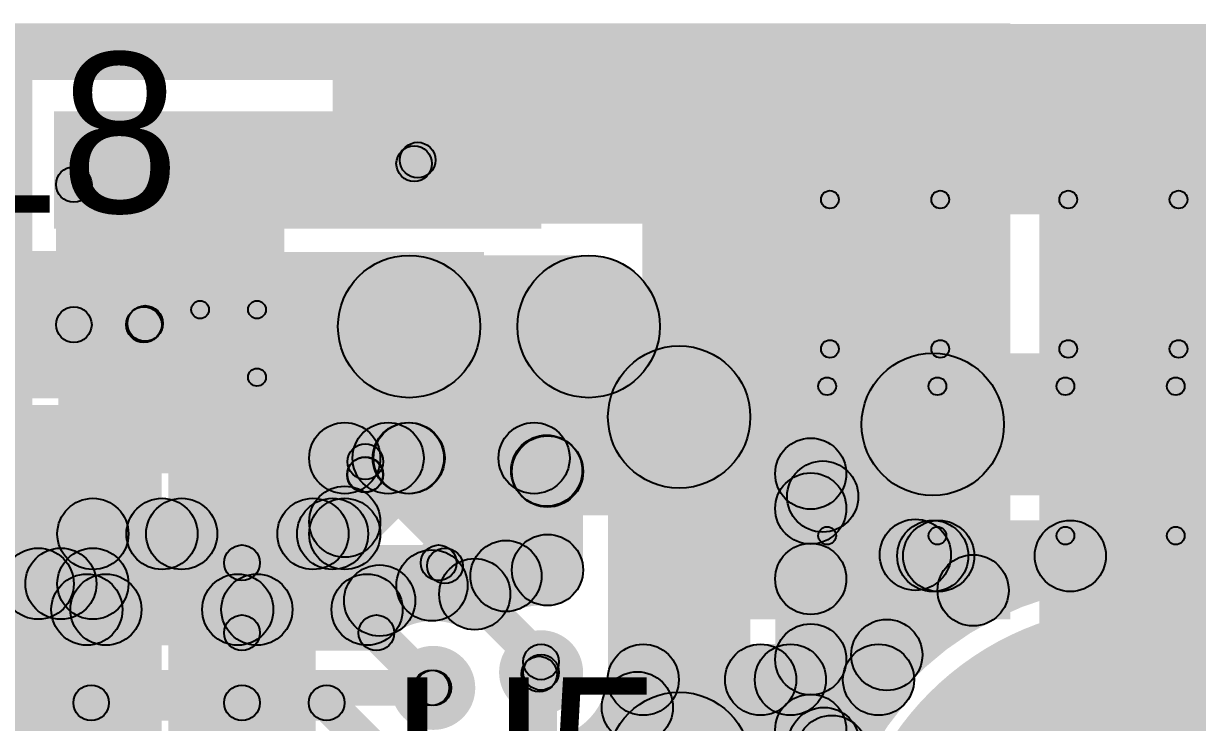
# Model space of a CAD drawing. Header units: millimetres. Extents: x 1.65 to 3.65, y 2.62 to 4.07.
# Drawn here: x 2.3554 to 2.6854, y 3.8742 to 4.0707 of the extents above; entities that cross this region are included whole.
import ezdxf

# ---------------------------------------------------------------- set-up
doc = ezdxf.new("R2010")
doc.units = ezdxf.units.MM
doc.header["$MEASUREMENT"] = 0
for name, color, linetype in [('BottomLayer', 5, 'Continuous'), ('BottomPaste', 16, 'Continuous'), ('BottomSolder', 6, 'Continuous'), ('TopLayer', 1, 'Continuous'), ('TopOverlay', 2, 'Continuous'), ('TopPaste', 8, 'Continuous'), ('TopSolder', 216, 'Continuous'), ('ViaHoleLayer', 16, 'Continuous')]:
    doc.layers.add(name, color=color, linetype=linetype)

# ---------------------------------------------------------------- blocks, each defined once
blk = doc.blocks.new('CP2102N_A02_GQFN24R_32')
at = {"layer": 'TopLayer'}
for points in [[(-0.05512, 0.06004), (-0.05512, 0.0935), (-0.04331, 0.0935), (-0.04331, 0.06004)], [(-0.03543, 0.06004), (-0.03543, 0.0935), (-0.02362, 0.0935), (-0.02362, 0.06004)], [(-0.01575, 0.06004), (-0.01575, 0.0935), (-0.00394, 0.0935), (-0.00394, 0.06004)], [(0.00394, 0.06004), (0.00394, 0.0935), (0.01575, 0.0935), (0.01575, 0.06004)], [(0.02362, 0.06004), (0.02362, 0.0935), (0.03543, 0.0935), (0.03543, 0.06004)], [(0.04331, 0.06004), (0.04331, 0.0935), (0.05512, 0.0935), (0.05512, 0.06004)], [(-0.0935, 0.05512), (-0.06004, 0.05512), (-0.06004, 0.04331), (-0.0935, 0.04331)], [(0.06004, 0.05512), (0.0935, 0.05512), (0.0935, 0.04331), (0.06004, 0.04331)], [(-0.0502, -0.0502), (-0.0502, 0.0502), (0.0502, 0.0502), (0.0502, -0.0502)], [(-0.0935, 0.03543), (-0.06004, 0.03543), (-0.06004, 0.02362), (-0.0935, 0.02362)], [(0.06004, 0.03543), (0.0935, 0.03543), (0.0935, 0.02362), (0.06004, 0.02362)], [(-0.0935, 0.01575), (-0.06004, 0.01575), (-0.06004, 0.00394), (-0.0935, 0.00394)], [(0.06004, 0.01575), (0.0935, 0.01575), (0.0935, 0.00394), (0.06004, 0.00394)], [(-0.0935, -0.00394), (-0.06004, -0.00394), (-0.06004, -0.01575), (-0.0935, -0.01575)], [(0.06004, -0.00394), (0.0935, -0.00394), (0.0935, -0.01575), (0.06004, -0.01575)], [(-0.0935, -0.02362), (-0.06004, -0.02362), (-0.06004, -0.03543), (-0.0935, -0.03543)], [(0.06004, -0.02362), (0.0935, -0.02362), (0.0935, -0.03543), (0.06004, -0.03543)], [(-0.0935, -0.04331), (-0.06004, -0.04331), (-0.06004, -0.05512), (-0.0935, -0.05512)], [(0.06004, -0.04331), (0.0935, -0.04331), (0.0935, -0.05512), (0.06004, -0.05512)], [(-0.05512, -0.0935), (-0.05512, -0.06004), (-0.04331, -0.06004), (-0.04331, -0.0935)], [(-0.03543, -0.0935), (-0.03543, -0.06004), (-0.02362, -0.06004), (-0.02362, -0.0935)], [(-0.01575, -0.0935), (-0.01575, -0.06004), (-0.00394, -0.06004), (-0.00394, -0.0935)], [(0.00394, -0.0935), (0.00394, -0.06004), (0.01575, -0.06004), (0.01575, -0.0935)], [(0.02362, -0.0935), (0.02362, -0.06004), (0.03543, -0.06004), (0.03543, -0.0935)], [(0.04331, -0.0935), (0.04331, -0.06004), (0.05512, -0.06004), (0.05512, -0.0935)]]:
    blk.add_hatch(color=1, dxfattribs=at).paths.add_polyline_path(points)
at = {"layer": 'TopOverlay'}
h = blk.add_hatch(color=2, dxfattribs=at)
edge = h.paths.add_edge_path()
edge.add_arc((-0.081, 0.081), 0.0025, 0, 360)
h = blk.add_hatch(color=2, dxfattribs=at)
edge = h.paths.add_edge_path()
edge.add_arc((-0.081, 0.081), 0.0025, 0, 360)
for points in [[(-0.065, 0.0835), (-0.065, 0.0785), (-0.081, 0.0785), (-0.081, 0.0835)], [(0.081, 0.0835), (0.081, 0.0785), (0.065, 0.0785), (0.065, 0.0835)], [(-0.0835, 0.081), (-0.0785, 0.081), (-0.0785, 0.062), (-0.0835, 0.062)], [(0.0785, 0.081), (0.0835, 0.081), (0.0835, 0.062), (0.0785, 0.062)], [(-0.0835, -0.062), (-0.0785, -0.062), (-0.0785, -0.081), (-0.0835, -0.081)], [(0.0785, -0.062), (0.0835, -0.062), (0.0835, -0.081), (0.0785, -0.081)], [(-0.065, -0.0785), (-0.065, -0.0835), (-0.081, -0.0835), (-0.081, -0.0785)], [(0.081, -0.0785), (0.081, -0.0835), (0.065, -0.0835), (0.065, -0.0785)]]:
    blk.add_hatch(color=2, dxfattribs=at).paths.add_polyline_path(points)
h = blk.add_hatch(color=2, dxfattribs=at)
edge = h.paths.add_edge_path()
edge.add_arc((-0.065, 0.081), 0.0025, 0, 360)
h = blk.add_hatch(color=2, dxfattribs=at)
edge = h.paths.add_edge_path()
edge.add_arc((0.065, 0.081), 0.0025, 0, 360)
h = blk.add_hatch(color=2, dxfattribs=at)
edge = h.paths.add_edge_path()
edge.add_arc((0.081, 0.081), 0.0025, 0, 360)
h = blk.add_hatch(color=2, dxfattribs=at)
edge = h.paths.add_edge_path()
edge.add_arc((0.081, 0.081), 0.0025, 0, 360)
h = blk.add_hatch(color=2, dxfattribs=at)
edge = h.paths.add_edge_path()
edge.add_arc((-0.081, 0.062), 0.0025, 0, 360)
h = blk.add_hatch(color=2, dxfattribs=at)
edge = h.paths.add_edge_path()
edge.add_arc((0.081, 0.062), 0.0025, 0, 360)
h = blk.add_hatch(color=2, dxfattribs=at)
edge = h.paths.add_edge_path()
edge.add_arc((-0.104, 0.048), 0.00427, 0, 360)
h = blk.add_hatch(color=2, dxfattribs=at)
edge = h.paths.add_edge_path()
edge.add_arc((-0.1, 0.048), 0.00427, 0, 360)
h = blk.add_hatch(color=2, dxfattribs=at)
edge = h.paths.add_edge_path()
edge.add_arc((-0.081, -0.062), 0.0025, 0, 360)
h = blk.add_hatch(color=2, dxfattribs=at)
edge = h.paths.add_edge_path()
edge.add_arc((0.081, -0.062), 0.0025, 0, 360)
h = blk.add_hatch(color=2, dxfattribs=at)
edge = h.paths.add_edge_path()
edge.add_arc((-0.081, -0.081), 0.0025, 0, 360)
h = blk.add_hatch(color=2, dxfattribs=at)
edge = h.paths.add_edge_path()
edge.add_arc((-0.081, -0.081), 0.0025, 0, 360)
h = blk.add_hatch(color=2, dxfattribs=at)
edge = h.paths.add_edge_path()
edge.add_arc((-0.065, -0.081), 0.0025, 0, 360)
h = blk.add_hatch(color=2, dxfattribs=at)
edge = h.paths.add_edge_path()
edge.add_arc((0.065, -0.081), 0.0025, 0, 360)
h = blk.add_hatch(color=2, dxfattribs=at)
edge = h.paths.add_edge_path()
edge.add_arc((0.081, -0.081), 0.0025, 0, 360)
h = blk.add_hatch(color=2, dxfattribs=at)
edge = h.paths.add_edge_path()
edge.add_arc((0.081, -0.081), 0.0025, 0, 360)
at = {"layer": 'TopPaste'}
for points in [[(-0.05512, 0.06004), (-0.05512, 0.0935), (-0.04331, 0.0935), (-0.04331, 0.06004)], [(-0.03543, 0.06004), (-0.03543, 0.0935), (-0.02362, 0.0935), (-0.02362, 0.06004)], [(-0.01575, 0.06004), (-0.01575, 0.0935), (-0.00394, 0.0935), (-0.00394, 0.06004)], [(0.00394, 0.06004), (0.00394, 0.0935), (0.01575, 0.0935), (0.01575, 0.06004)], [(0.02362, 0.06004), (0.02362, 0.0935), (0.03543, 0.0935), (0.03543, 0.06004)], [(0.04331, 0.06004), (0.04331, 0.0935), (0.05512, 0.0935), (0.05512, 0.06004)], [(-0.0935, 0.05512), (-0.06004, 0.05512), (-0.06004, 0.04331), (-0.0935, 0.04331)], [(0.06004, 0.05512), (0.0935, 0.05512), (0.0935, 0.04331), (0.06004, 0.04331)], [(-0.0502, -0.0502), (-0.0502, 0.0502), (0.0502, 0.0502), (0.0502, -0.0502)], [(-0.0935, 0.03543), (-0.06004, 0.03543), (-0.06004, 0.02362), (-0.0935, 0.02362)], [(0.06004, 0.03543), (0.0935, 0.03543), (0.0935, 0.02362), (0.06004, 0.02362)], [(-0.0935, 0.01575), (-0.06004, 0.01575), (-0.06004, 0.00394), (-0.0935, 0.00394)], [(0.06004, 0.01575), (0.0935, 0.01575), (0.0935, 0.00394), (0.06004, 0.00394)], [(-0.0935, -0.00394), (-0.06004, -0.00394), (-0.06004, -0.01575), (-0.0935, -0.01575)], [(0.06004, -0.00394), (0.0935, -0.00394), (0.0935, -0.01575), (0.06004, -0.01575)], [(-0.0935, -0.02362), (-0.06004, -0.02362), (-0.06004, -0.03543), (-0.0935, -0.03543)], [(0.06004, -0.02362), (0.0935, -0.02362), (0.0935, -0.03543), (0.06004, -0.03543)], [(-0.0935, -0.04331), (-0.06004, -0.04331), (-0.06004, -0.05512), (-0.0935, -0.05512)], [(0.06004, -0.04331), (0.0935, -0.04331), (0.0935, -0.05512), (0.06004, -0.05512)], [(-0.05512, -0.0935), (-0.05512, -0.06004), (-0.04331, -0.06004), (-0.04331, -0.0935)], [(-0.03543, -0.0935), (-0.03543, -0.06004), (-0.02362, -0.06004), (-0.02362, -0.0935)], [(-0.01575, -0.0935), (-0.01575, -0.06004), (-0.00394, -0.06004), (-0.00394, -0.0935)], [(0.00394, -0.0935), (0.00394, -0.06004), (0.01575, -0.06004), (0.01575, -0.0935)], [(0.02362, -0.0935), (0.02362, -0.06004), (0.03543, -0.06004), (0.03543, -0.0935)], [(0.04331, -0.0935), (0.04331, -0.06004), (0.05512, -0.06004), (0.05512, -0.0935)]]:
    blk.add_hatch(color=8, dxfattribs=at).paths.add_polyline_path(points)
at = {"layer": 'TopSolder'}
for points in [[(-0.05912, 0.05604), (-0.05912, 0.0975), (-0.03931, 0.0975), (-0.03931, 0.05604)], [(-0.03943, 0.05604), (-0.03943, 0.0975), (-0.01962, 0.0975), (-0.01962, 0.05604)], [(-0.01975, 0.05604), (-0.01975, 0.0975), (0.00006, 0.0975), (0.00006, 0.05604)], [(-0.00006, 0.05604), (-0.00006, 0.0975), (0.01975, 0.0975), (0.01975, 0.05604)], [(0.01962, 0.05604), (0.01962, 0.0975), (0.03943, 0.0975), (0.03943, 0.05604)], [(0.03931, 0.05604), (0.03931, 0.0975), (0.05912, 0.0975), (0.05912, 0.05604)], [(-0.0975, 0.05912), (-0.05604, 0.05912), (-0.05604, 0.03931), (-0.0975, 0.03931)], [(0.05604, 0.05912), (0.0975, 0.05912), (0.0975, 0.03931), (0.05604, 0.03931)], [(-0.0542, -0.0542), (-0.0542, 0.0542), (0.0542, 0.0542), (0.0542, -0.0542)], [(-0.0975, 0.03943), (-0.05604, 0.03943), (-0.05604, 0.01962), (-0.0975, 0.01962)], [(0.05604, 0.03943), (0.0975, 0.03943), (0.0975, 0.01962), (0.05604, 0.01962)], [(-0.0975, 0.01975), (-0.05604, 0.01975), (-0.05604, -0.00006), (-0.0975, -0.00006)], [(0.05604, 0.01975), (0.0975, 0.01975), (0.0975, -0.00006), (0.05604, -0.00006)], [(-0.0975, 0.00006), (-0.05604, 0.00006), (-0.05604, -0.01975), (-0.0975, -0.01975)], [(0.05604, 0.00006), (0.0975, 0.00006), (0.0975, -0.01975), (0.05604, -0.01975)], [(-0.0975, -0.01962), (-0.05604, -0.01962), (-0.05604, -0.03943), (-0.0975, -0.03943)], [(0.05604, -0.01962), (0.0975, -0.01962), (0.0975, -0.03943), (0.05604, -0.03943)], [(-0.0975, -0.03931), (-0.05604, -0.03931), (-0.05604, -0.05912), (-0.0975, -0.05912)], [(0.05604, -0.03931), (0.0975, -0.03931), (0.0975, -0.05912), (0.05604, -0.05912)], [(-0.05912, -0.0975), (-0.05912, -0.05604), (-0.03931, -0.05604), (-0.03931, -0.0975)], [(-0.03943, -0.0975), (-0.03943, -0.05604), (-0.01962, -0.05604), (-0.01962, -0.0975)], [(-0.01975, -0.0975), (-0.01975, -0.05604), (0.00006, -0.05604), (0.00006, -0.0975)], [(-0.00006, -0.0975), (-0.00006, -0.05604), (0.01975, -0.05604), (0.01975, -0.0975)], [(0.01962, -0.0975), (0.01962, -0.05604), (0.03943, -0.05604), (0.03943, -0.0975)], [(0.03931, -0.0975), (0.03931, -0.05604), (0.05912, -0.05604), (0.05912, -0.0975)]]:
    blk.add_hatch(color=216, dxfattribs=at).paths.add_polyline_path(points)
at = {"layer": 'TopOverlay', "const_width": 0.00854}
blk.add_lwpolyline([(-0.1, 0.048, 1), (-0.104, 0.048, 1)], format="xyb", close=True, dxfattribs=at)
at = {"layer": 'TopOverlay'}
for centre, radius in [((-0.081, 0.081), 0.0025), ((-0.081, 0.081), 0.0025), ((-0.065, 0.081), 0.0025), ((0.065, 0.081), 0.0025), ((0.081, 0.081), 0.0025), ((0.081, 0.081), 0.0025), ((-0.081, 0.062), 0.0025), ((0.081, 0.062), 0.0025), ((-0.104, 0.048), 0.00427), ((-0.1, 0.048), 0.00427), ((-0.081, -0.062), 0.0025), ((0.081, -0.062), 0.0025), ((-0.081, -0.081), 0.0025), ((-0.081, -0.081), 0.0025), ((-0.065, -0.081), 0.0025), ((0.065, -0.081), 0.0025), ((0.081, -0.081), 0.0025), ((0.081, -0.081), 0.0025)]:
    blk.add_circle(centre, radius, dxfattribs=at)
blk = doc.blocks.new('RES_0603_B_38')
at = {"layer": 'BottomLayer'}
for points in [[(-0.045, -0.0175), (-0.045, 0.0175), (-0.015, 0.0175), (-0.015, -0.0175)], [(0.015, -0.0175), (0.015, 0.0175), (0.045, 0.0175), (0.045, -0.0175)]]:
    blk.add_hatch(color=5, dxfattribs=at).paths.add_polyline_path(points)
at = {"layer": 'BottomPaste'}
for points in [[(-0.045, -0.0175), (-0.045, 0.0175), (-0.015, 0.0175), (-0.015, -0.0175)], [(0.015, -0.0175), (0.015, 0.0175), (0.045, 0.0175), (0.045, -0.0175)]]:
    blk.add_hatch(color=16, dxfattribs=at).paths.add_polyline_path(points)
at = {"layer": 'BottomSolder'}
for points in [[(-0.049, -0.0215), (-0.049, 0.0215), (-0.011, 0.0215), (-0.011, -0.0215)], [(0.011, -0.0215), (0.011, 0.0215), (0.049, 0.0215), (0.049, -0.0215)]]:
    blk.add_hatch(color=6, dxfattribs=at).paths.add_polyline_path(points)
blk = doc.blocks.new('RES_0603_B_39')
at = {"layer": 'BottomLayer'}
for points in [[(-0.045, -0.0175), (-0.045, 0.0175), (-0.015, 0.0175), (-0.015, -0.0175)], [(0.015, -0.0175), (0.015, 0.0175), (0.045, 0.0175), (0.045, -0.0175)]]:
    blk.add_hatch(color=5, dxfattribs=at).paths.add_polyline_path(points)
at = {"layer": 'BottomPaste'}
for points in [[(-0.045, -0.0175), (-0.045, 0.0175), (-0.015, 0.0175), (-0.015, -0.0175)], [(0.015, -0.0175), (0.015, 0.0175), (0.045, 0.0175), (0.045, -0.0175)]]:
    blk.add_hatch(color=16, dxfattribs=at).paths.add_polyline_path(points)
at = {"layer": 'BottomSolder'}
for points in [[(-0.049, -0.0215), (-0.049, 0.0215), (-0.011, 0.0215), (-0.011, -0.0215)], [(0.011, -0.0215), (0.011, 0.0215), (0.049, 0.0215), (0.049, -0.0215)]]:
    blk.add_hatch(color=6, dxfattribs=at).paths.add_polyline_path(points)
blk = doc.blocks.new('CAP_0603_B_41')
at = {"layer": 'BottomLayer'}
for points in [[(-0.045, -0.0175), (-0.045, 0.0175), (-0.015, 0.0175), (-0.015, -0.0175)], [(0.015, -0.0175), (0.015, 0.0175), (0.045, 0.0175), (0.045, -0.0175)]]:
    blk.add_hatch(color=5, dxfattribs=at).paths.add_polyline_path(points)
at = {"layer": 'BottomPaste'}
for points in [[(-0.045, -0.0175), (-0.045, 0.0175), (-0.015, 0.0175), (-0.015, -0.0175)], [(0.015, -0.0175), (0.015, 0.0175), (0.045, 0.0175), (0.045, -0.0175)]]:
    blk.add_hatch(color=16, dxfattribs=at).paths.add_polyline_path(points)
at = {"layer": 'BottomSolder'}
for points in [[(-0.04736, -0.01986), (-0.04736, 0.01986), (-0.01264, 0.01986), (-0.01264, -0.01986)], [(0.01264, -0.01986), (0.01264, 0.01986), (0.04736, 0.01986), (0.04736, -0.01986)]]:
    blk.add_hatch(color=6, dxfattribs=at).paths.add_polyline_path(points)
blk = doc.blocks.new('CAP_0603_B_42')
at = {"layer": 'BottomLayer'}
for points in [[(-0.045, -0.0175), (-0.045, 0.0175), (-0.015, 0.0175), (-0.015, -0.0175)], [(0.015, -0.0175), (0.015, 0.0175), (0.045, 0.0175), (0.045, -0.0175)]]:
    blk.add_hatch(color=5, dxfattribs=at).paths.add_polyline_path(points)
at = {"layer": 'BottomPaste'}
for points in [[(-0.045, -0.0175), (-0.045, 0.0175), (-0.015, 0.0175), (-0.015, -0.0175)], [(0.015, -0.0175), (0.015, 0.0175), (0.045, 0.0175), (0.045, -0.0175)]]:
    blk.add_hatch(color=16, dxfattribs=at).paths.add_polyline_path(points)
at = {"layer": 'BottomSolder'}
for points in [[(-0.04736, -0.01986), (-0.04736, 0.01986), (-0.01264, 0.01986), (-0.01264, -0.01986)], [(0.01264, -0.01986), (0.01264, 0.01986), (0.04736, 0.01986), (0.04736, -0.01986)]]:
    blk.add_hatch(color=6, dxfattribs=at).paths.add_polyline_path(points)
blk = doc.blocks.new('CAP_0603_43')
at = {"layer": 'TopLayer'}
for points in [[(-0.015, 0.0175), (-0.015, -0.0175), (-0.045, -0.0175), (-0.045, 0.0175)], [(0.045, 0.0175), (0.045, -0.0175), (0.015, -0.0175), (0.015, 0.0175)]]:
    blk.add_hatch(color=1, dxfattribs=at).paths.add_polyline_path(points)
at = {"layer": 'TopOverlay'}
h = blk.add_hatch(color=2, dxfattribs=at)
edge = h.paths.add_edge_path()
edge.add_arc((-0.049, 0.021), 0.0025, 0, 360)
h = blk.add_hatch(color=2, dxfattribs=at)
edge = h.paths.add_edge_path()
edge.add_arc((-0.049, 0.021), 0.0025, 0, 360)
for points in [[(-0.049, 0.0185), (-0.049, 0.0235), (-0.018, 0.0235), (-0.018, 0.0185)], [(0.018, 0.0185), (0.018, 0.0235), (0.049, 0.0235), (0.049, 0.0185)], [(-0.0465, -0.021), (-0.0515, -0.021), (-0.0515, 0.021), (-0.0465, 0.021)], [(0.0515, -0.021), (0.0465, -0.021), (0.0465, 0.021), (0.0515, 0.021)], [(-0.049, -0.0235), (-0.049, -0.0185), (-0.018, -0.0185), (-0.018, -0.0235)], [(0.018, -0.0235), (0.018, -0.0185), (0.049, -0.0185), (0.049, -0.0235)]]:
    blk.add_hatch(color=2, dxfattribs=at).paths.add_polyline_path(points)
h = blk.add_hatch(color=2, dxfattribs=at)
edge = h.paths.add_edge_path()
edge.add_arc((-0.018, 0.021), 0.0025, 0, 360)
h = blk.add_hatch(color=2, dxfattribs=at)
edge = h.paths.add_edge_path()
edge.add_arc((0.018, 0.021), 0.0025, 0, 360)
h = blk.add_hatch(color=2, dxfattribs=at)
edge = h.paths.add_edge_path()
edge.add_arc((0.049, 0.021), 0.0025, 0, 360)
h = blk.add_hatch(color=2, dxfattribs=at)
edge = h.paths.add_edge_path()
edge.add_arc((0.049, 0.021), 0.0025, 0, 360)
h = blk.add_hatch(color=2, dxfattribs=at)
edge = h.paths.add_edge_path()
edge.add_arc((-0.049, -0.021), 0.0025, 0, 360)
h = blk.add_hatch(color=2, dxfattribs=at)
edge = h.paths.add_edge_path()
edge.add_arc((-0.049, -0.021), 0.0025, 0, 360)
h = blk.add_hatch(color=2, dxfattribs=at)
edge = h.paths.add_edge_path()
edge.add_arc((-0.018, -0.021), 0.0025, 0, 360)
h = blk.add_hatch(color=2, dxfattribs=at)
edge = h.paths.add_edge_path()
edge.add_arc((0.018, -0.021), 0.0025, 0, 360)
h = blk.add_hatch(color=2, dxfattribs=at)
edge = h.paths.add_edge_path()
edge.add_arc((0.049, -0.021), 0.0025, 0, 360)
h = blk.add_hatch(color=2, dxfattribs=at)
edge = h.paths.add_edge_path()
edge.add_arc((0.049, -0.021), 0.0025, 0, 360)
at = {"layer": 'TopPaste'}
for points in [[(-0.015, 0.0175), (-0.015, -0.0175), (-0.045, -0.0175), (-0.045, 0.0175)], [(0.045, 0.0175), (0.045, -0.0175), (0.015, -0.0175), (0.015, 0.0175)]]:
    blk.add_hatch(color=8, dxfattribs=at).paths.add_polyline_path(points)
at = {"layer": 'TopSolder'}
for points in [[(-0.01264, 0.01986), (-0.01264, -0.01986), (-0.04736, -0.01986), (-0.04736, 0.01986)], [(0.04736, 0.01986), (0.04736, -0.01986), (0.01264, -0.01986), (0.01264, 0.01986)]]:
    blk.add_hatch(color=216, dxfattribs=at).paths.add_polyline_path(points)
at = {"layer": 'TopOverlay'}
for centre in [(-0.049, 0.021), (-0.049, 0.021), (-0.018, 0.021), (0.018, 0.021), (0.049, 0.021), (0.049, 0.021), (-0.049, -0.021), (-0.049, -0.021), (-0.018, -0.021), (0.018, -0.021), (0.049, -0.021), (0.049, -0.021)]:
    blk.add_circle(centre, 0.0025, dxfattribs=at)
blk = doc.blocks.new('CAP_0603_44')
at = {"layer": 'TopLayer'}
for points in [[(-0.015, 0.0175), (-0.015, -0.0175), (-0.045, -0.0175), (-0.045, 0.0175)], [(0.045, 0.0175), (0.045, -0.0175), (0.015, -0.0175), (0.015, 0.0175)]]:
    blk.add_hatch(color=1, dxfattribs=at).paths.add_polyline_path(points)
at = {"layer": 'TopOverlay'}
h = blk.add_hatch(color=2, dxfattribs=at)
edge = h.paths.add_edge_path()
edge.add_arc((-0.049, 0.021), 0.0025, 0, 360)
h = blk.add_hatch(color=2, dxfattribs=at)
edge = h.paths.add_edge_path()
edge.add_arc((-0.049, 0.021), 0.0025, 0, 360)
for points in [[(-0.049, 0.0185), (-0.049, 0.0235), (-0.018, 0.0235), (-0.018, 0.0185)], [(0.018, 0.0185), (0.018, 0.0235), (0.049, 0.0235), (0.049, 0.0185)], [(-0.0465, -0.021), (-0.0515, -0.021), (-0.0515, 0.021), (-0.0465, 0.021)], [(0.0515, -0.021), (0.0465, -0.021), (0.0465, 0.021), (0.0515, 0.021)], [(-0.049, -0.0235), (-0.049, -0.0185), (-0.018, -0.0185), (-0.018, -0.0235)], [(0.018, -0.0235), (0.018, -0.0185), (0.049, -0.0185), (0.049, -0.0235)]]:
    blk.add_hatch(color=2, dxfattribs=at).paths.add_polyline_path(points)
h = blk.add_hatch(color=2, dxfattribs=at)
edge = h.paths.add_edge_path()
edge.add_arc((-0.018, 0.021), 0.0025, 0, 360)
h = blk.add_hatch(color=2, dxfattribs=at)
edge = h.paths.add_edge_path()
edge.add_arc((0.018, 0.021), 0.0025, 0, 360)
h = blk.add_hatch(color=2, dxfattribs=at)
edge = h.paths.add_edge_path()
edge.add_arc((0.049, 0.021), 0.0025, 0, 360)
h = blk.add_hatch(color=2, dxfattribs=at)
edge = h.paths.add_edge_path()
edge.add_arc((0.049, 0.021), 0.0025, 0, 360)
h = blk.add_hatch(color=2, dxfattribs=at)
edge = h.paths.add_edge_path()
edge.add_arc((-0.049, -0.021), 0.0025, 0, 360)
h = blk.add_hatch(color=2, dxfattribs=at)
edge = h.paths.add_edge_path()
edge.add_arc((-0.049, -0.021), 0.0025, 0, 360)
h = blk.add_hatch(color=2, dxfattribs=at)
edge = h.paths.add_edge_path()
edge.add_arc((-0.018, -0.021), 0.0025, 0, 360)
h = blk.add_hatch(color=2, dxfattribs=at)
edge = h.paths.add_edge_path()
edge.add_arc((0.018, -0.021), 0.0025, 0, 360)
h = blk.add_hatch(color=2, dxfattribs=at)
edge = h.paths.add_edge_path()
edge.add_arc((0.049, -0.021), 0.0025, 0, 360)
h = blk.add_hatch(color=2, dxfattribs=at)
edge = h.paths.add_edge_path()
edge.add_arc((0.049, -0.021), 0.0025, 0, 360)
at = {"layer": 'TopPaste'}
for points in [[(-0.015, 0.0175), (-0.015, -0.0175), (-0.045, -0.0175), (-0.045, 0.0175)], [(0.045, 0.0175), (0.045, -0.0175), (0.015, -0.0175), (0.015, 0.0175)]]:
    blk.add_hatch(color=8, dxfattribs=at).paths.add_polyline_path(points)
at = {"layer": 'TopSolder'}
for points in [[(-0.01264, 0.01986), (-0.01264, -0.01986), (-0.04736, -0.01986), (-0.04736, 0.01986)], [(0.04736, 0.01986), (0.04736, -0.01986), (0.01264, -0.01986), (0.01264, 0.01986)]]:
    blk.add_hatch(color=216, dxfattribs=at).paths.add_polyline_path(points)
at = {"layer": 'TopOverlay'}
for centre in [(-0.049, 0.021), (-0.049, 0.021), (-0.018, 0.021), (0.018, 0.021), (0.049, 0.021), (0.049, 0.021), (-0.049, -0.021), (-0.049, -0.021), (-0.018, -0.021), (0.018, -0.021), (0.049, -0.021), (0.049, -0.021)]:
    blk.add_circle(centre, 0.0025, dxfattribs=at)

msp = doc.modelspace()

# ---------------------------------------------------------------- hatches: boundary and pattern name
at = {"layer": 'BottomLayer'}
for points in [[(2.4423, 4.0433), (2.5394, 4.0433), (2.5394, 4.0706), (2.4423, 4.0706)], [(2.563, 4.017), (3.6424, 4.017), (3.6424, 4.0706), (2.563, 4.0706)], [(2.128, 3.993), (2.3579, 3.993), (2.3579, 4.0658), (2.128, 4.0658)], [(2.4423, 4.0144), (2.5394, 4.0144), (2.5394, 4.0502), (2.4423, 4.0502)], [(2.3652, 3.9442), (2.4287, 3.9442), (2.4287, 4.0337), (2.3652, 4.0337)], [(2.288, 3.9302), (2.3579, 3.9302), (2.3579, 4.0322), (2.288, 4.0322)], [(2.3858, 3.9655), (2.4848, 3.9655), (2.4848, 4.0065), (2.3858, 4.0065)], [(2.4638, 3.9655), (2.4638, 4.0055), (2.51427, 4.0055), (2.51427, 3.9655)], [(2.50013, 3.97136), (2.52841, 3.99964), (2.55384, 3.97421), (2.52556, 3.94593)], [(2.611, 3.938), (2.611, 3.978), (2.709, 3.978), (2.709, 3.938)], [(2.4457, 3.9385), (2.4457, 3.9585), (2.4638, 3.9585), (2.4638, 3.9385)], [(2.4638, 3.9385), (2.4638, 3.9585), (2.49894, 3.9585), (2.49894, 3.9385)], [(2.4638, 3.9385), (2.4638, 3.9585), (2.49894, 3.9585), (2.49894, 3.9385)], [(2.5597, 3.8627), (2.5197, 3.8627), (2.5197, 3.96007), (2.5597, 3.96007)], [(2.45277, 3.92355), (2.43863, 3.9377), (2.4565, 3.95557), (2.47065, 3.94143)], [(2.45082, 3.94143), (2.46496, 3.95557), (2.49809, 3.92244), (2.48395, 3.9083)], [(2.49187, 3.94143), (2.50601, 3.95557), (2.50977, 3.95181), (2.49563, 3.93767)], [(2.47729, 3.90565), (2.46315, 3.91979), (2.4954, 3.95204), (2.50954, 3.9379)], [(2.4557, 3.9272), (2.4357, 3.9272), (2.4357, 3.9485), (2.4557, 3.9485)], [(2.5127, 3.91705), (2.4927, 3.91705), (2.4927, 3.94474), (2.5127, 3.94474)], [(2.5867, 3.8627), (2.5667, 3.8627), (2.5667, 3.94413), (2.5867, 3.94413)], [(2.58377, 3.92727), (2.56963, 3.94142), (2.57299, 3.94478), (2.58713, 3.93064)], [(2.44935, 3.92013), (2.4352, 3.93427), (2.43863, 3.9377), (2.45277, 3.92355)], [(2.38563, 3.89884), (2.37149, 3.91298), (2.39278, 3.93427), (2.40692, 3.92013)], [(2.3749, 3.9172), (2.3749, 3.9372), (2.4457, 3.9372), (2.4457, 3.9172)], [(2.38726, 3.92013), (2.40141, 3.93427), (2.42269, 3.91298), (2.40855, 3.89884)], [(2.42806, 3.89884), (2.41392, 3.91298), (2.4352, 3.93427), (2.44935, 3.92013)], [(2.42969, 3.92013), (2.44383, 3.93427), (2.46257, 3.91553), (2.44843, 3.90139)], [(2.611, 3.911), (2.611, 3.931), (2.64968, 3.931), (2.64968, 3.911)], [(2.58377, 3.88485), (2.56963, 3.89899), (2.59904, 3.9284), (2.61318, 3.91425)], [(2.6056, 3.91393), (2.61974, 3.92807), (2.62942, 3.91839), (2.61528, 3.90425)], [(2.3849, 3.9132), (2.3649, 3.9132), (2.3649, 3.9272), (2.3849, 3.9272)], [(2.35952, 3.9032), (2.35952, 3.9232), (2.3749, 3.9232), (2.3749, 3.9032)], [(2.56963, 3.90747), (2.58377, 3.92161), (2.60514, 3.90024), (2.591, 3.8861)], [(2.35884, 3.90613), (2.37298, 3.92027), (2.38027, 3.91298), (2.36613, 3.89884)], [(2.35884, 3.90613), (2.37298, 3.92027), (2.38027, 3.91298), (2.36613, 3.89884)], [(2.2924, 3.89591), (2.2924, 3.91591), (2.45198, 3.91591), (2.45198, 3.89591)], [(2.50391, 3.88425), (2.49684, 3.89132), (2.49735, 3.89184), (2.50442, 3.88476)], [(2.28329, 3.87891), (2.28329, 3.88891), (2.47058, 3.88891), (2.47058, 3.87891)], [(2.50537, 3.86863), (2.49537, 3.86863), (2.49537, 3.88778), (2.50537, 3.88778)], [(2.56963, 3.86504), (2.58377, 3.87918), (2.58746, 3.87549), (2.57332, 3.86135)], [(2.51456, 3.80927), (2.48627, 3.83756), (2.52556, 3.87684), (2.55384, 3.84856)]]:
    msp.add_hatch(color=5, dxfattribs=at).paths.add_polyline_path(points)
h = msp.add_hatch(color=5, dxfattribs=at)
edge = h.paths.add_edge_path()
edge.add_arc((2.4662, 4.0323), 0.01181, 0, 360)
h = msp.add_hatch(color=5, dxfattribs=at)
edge = h.paths.add_edge_path()
edge.add_arc((2.4638, 3.9855), 0.02, 0, 360)
h = msp.add_hatch(color=5, dxfattribs=at)
edge = h.paths.add_edge_path()
edge.add_arc((2.51427, 3.9855), 0.02, 0, 360)
h = msp.add_hatch(color=5, dxfattribs=at)
edge = h.paths.add_edge_path()
edge.add_arc((2.51427, 3.9855), 0.02, 0, 360)
h = msp.add_hatch(color=5, dxfattribs=at)
edge = h.paths.add_edge_path()
edge.add_arc((2.4252, 3.9896), 0.01181, 0, 360)
h = msp.add_hatch(color=5, dxfattribs=at)
edge = h.paths.add_edge_path()
edge.add_arc((2.5397, 3.96007), 0.02, 0, 360)
h = msp.add_hatch(color=5, dxfattribs=at)
edge = h.paths.add_edge_path()
edge.add_arc((2.5397, 3.96007), 0.02, 0, 360)
h = msp.add_hatch(color=5, dxfattribs=at)
edge = h.paths.add_edge_path()
edge.add_arc((2.611, 3.958), 0.02, 0, 360)
h = msp.add_hatch(color=5, dxfattribs=at)
edge = h.paths.add_edge_path()
edge.add_arc((2.611, 3.958), 0.01181, 0, 360)
h = msp.add_hatch(color=5, dxfattribs=at)
edge = h.paths.add_edge_path()
edge.add_arc((2.4457, 3.9485), 0.01, 0, 360)
h = msp.add_hatch(color=5, dxfattribs=at)
edge = h.paths.add_edge_path()
edge.add_arc((2.4457, 3.9485), 0.01, 0, 360)
h = msp.add_hatch(color=5, dxfattribs=at)
edge = h.paths.add_edge_path()
edge.add_arc((2.45789, 3.9485), 0.01, 0, 360)
h = msp.add_hatch(color=5, dxfattribs=at)
edge = h.paths.add_edge_path()
edge.add_arc((2.46358, 3.9485), 0.01, 0, 360)
h = msp.add_hatch(color=5, dxfattribs=at)
edge = h.paths.add_edge_path()
edge.add_arc((2.4638, 3.9485), 0.01, 0, 360)
h = msp.add_hatch(color=5, dxfattribs=at)
edge = h.paths.add_edge_path()
edge.add_arc((2.4638, 3.9485), 0.01, 0, 360)
h = msp.add_hatch(color=5, dxfattribs=at)
edge = h.paths.add_edge_path()
edge.add_arc((2.4638, 3.9485), 0.01, 0, 360)
h = msp.add_hatch(color=5, dxfattribs=at)
edge = h.paths.add_edge_path()
edge.add_arc((2.49894, 3.9485), 0.01, 0, 360)
h = msp.add_hatch(color=5, dxfattribs=at)
edge = h.paths.add_edge_path()
edge.add_arc((2.49894, 3.9485), 0.01, 0, 360)
h = msp.add_hatch(color=5, dxfattribs=at)
edge = h.paths.add_edge_path()
edge.add_arc((2.49894, 3.9485), 0.01, 0, 360)
h = msp.add_hatch(color=5, dxfattribs=at)
edge = h.paths.add_edge_path()
edge.add_arc((2.50247, 3.94497), 0.01, 0, 360)
h = msp.add_hatch(color=5, dxfattribs=at)
edge = h.paths.add_edge_path()
edge.add_arc((2.5027, 3.94474), 0.01, 0, 360)
h = msp.add_hatch(color=5, dxfattribs=at)
edge = h.paths.add_edge_path()
edge.add_arc((2.5027, 3.94474), 0.01, 0, 360)
h = msp.add_hatch(color=5, dxfattribs=at)
edge = h.paths.add_edge_path()
edge.add_arc((2.5767, 3.94413), 0.01, 0, 360)
h = msp.add_hatch(color=5, dxfattribs=at)
edge = h.paths.add_edge_path()
edge.add_arc((2.5767, 3.94413), 0.01, 0, 360)
h = msp.add_hatch(color=5, dxfattribs=at)
edge = h.paths.add_edge_path()
edge.add_arc((2.3458, 3.9419), 0.01181, 0, 360)
h = msp.add_hatch(color=5, dxfattribs=at)
edge = h.paths.add_edge_path()
edge.add_arc((2.58006, 3.93771), 0.01, 0, 360)
h = msp.add_hatch(color=5, dxfattribs=at)
edge = h.paths.add_edge_path()
edge.add_arc((2.5767, 3.93434), 0.01, 0, 360)
h = msp.add_hatch(color=5, dxfattribs=at)
edge = h.paths.add_edge_path()
edge.add_arc((2.4457, 3.93062), 0.01, 0, 360)
h = msp.add_hatch(color=5, dxfattribs=at)
edge = h.paths.add_edge_path()
edge.add_arc((2.4457, 3.93062), 0.01, 0, 360)
h = msp.add_hatch(color=5, dxfattribs=at)
edge = h.paths.add_edge_path()
edge.add_arc((2.3749, 3.9272), 0.01, 0, 360)
h = msp.add_hatch(color=5, dxfattribs=at)
edge = h.paths.add_edge_path()
edge.add_arc((2.3749, 3.9272), 0.01, 0, 360)
h = msp.add_hatch(color=5, dxfattribs=at)
edge = h.paths.add_edge_path()
edge.add_arc((2.39433, 3.9272), 0.01, 0, 360)
h = msp.add_hatch(color=5, dxfattribs=at)
edge = h.paths.add_edge_path()
edge.add_arc((2.39985, 3.9272), 0.01, 0, 360)
h = msp.add_hatch(color=5, dxfattribs=at)
edge = h.paths.add_edge_path()
edge.add_arc((2.43676, 3.9272), 0.01, 0, 360)
h = msp.add_hatch(color=5, dxfattribs=at)
edge = h.paths.add_edge_path()
edge.add_arc((2.44228, 3.9272), 0.01, 0, 360)
h = msp.add_hatch(color=5, dxfattribs=at)
edge = h.paths.add_edge_path()
edge.add_arc((2.44228, 3.9272), 0.01, 0, 360)
h = msp.add_hatch(color=5, dxfattribs=at)
edge = h.paths.add_edge_path()
edge.add_arc((2.4457, 3.9272), 0.01, 0, 360)
h = msp.add_hatch(color=5, dxfattribs=at)
edge = h.paths.add_edge_path()
edge.add_arc((2.4457, 3.9272), 0.01, 0, 360)
h = msp.add_hatch(color=5, dxfattribs=at)
edge = h.paths.add_edge_path()
edge.add_arc((2.60611, 3.92132), 0.01, 0, 360)
h = msp.add_hatch(color=5, dxfattribs=at)
edge = h.paths.add_edge_path()
edge.add_arc((2.611, 3.921), 0.01, 0, 360)
h = msp.add_hatch(color=5, dxfattribs=at)
edge = h.paths.add_edge_path()
edge.add_arc((2.611, 3.921), 0.01, 0, 360)
h = msp.add_hatch(color=5, dxfattribs=at)
edge = h.paths.add_edge_path()
edge.add_arc((2.61267, 3.921), 0.01, 0, 360)
h = msp.add_hatch(color=5, dxfattribs=at)
edge = h.paths.add_edge_path()
edge.add_arc((2.64968, 3.921), 0.01, 0, 360)
h = msp.add_hatch(color=5, dxfattribs=at)
edge = h.paths.add_edge_path()
edge.add_arc((2.64968, 3.921), 0.01, 0, 360)
h = msp.add_hatch(color=5, dxfattribs=at)
edge = h.paths.add_edge_path()
edge.add_arc((2.49102, 3.91537), 0.01, 0, 360)
h = msp.add_hatch(color=5, dxfattribs=at)
edge = h.paths.add_edge_path()
edge.add_arc((2.5027, 3.91705), 0.01, 0, 360)
h = msp.add_hatch(color=5, dxfattribs=at)
edge = h.paths.add_edge_path()
edge.add_arc((2.5027, 3.91705), 0.01, 0, 360)
h = msp.add_hatch(color=5, dxfattribs=at)
edge = h.paths.add_edge_path()
edge.add_arc((2.5767, 3.91454), 0.01, 0, 360)
h = msp.add_hatch(color=5, dxfattribs=at)
edge = h.paths.add_edge_path()
edge.add_arc((2.35952, 3.9132), 0.01, 0, 360)
h = msp.add_hatch(color=5, dxfattribs=at)
edge = h.paths.add_edge_path()
edge.add_arc((2.35952, 3.9132), 0.01, 0, 360)
h = msp.add_hatch(color=5, dxfattribs=at)
edge = h.paths.add_edge_path()
edge.add_arc((2.36591, 3.9132), 0.01, 0, 360)
h = msp.add_hatch(color=5, dxfattribs=at)
edge = h.paths.add_edge_path()
edge.add_arc((2.36591, 3.9132), 0.01, 0, 360)
h = msp.add_hatch(color=5, dxfattribs=at)
edge = h.paths.add_edge_path()
edge.add_arc((2.3749, 3.9132), 0.01, 0, 360)
h = msp.add_hatch(color=5, dxfattribs=at)
edge = h.paths.add_edge_path()
edge.add_arc((2.3749, 3.9132), 0.01, 0, 360)
h = msp.add_hatch(color=5, dxfattribs=at)
edge = h.paths.add_edge_path()
edge.add_arc((2.47022, 3.91272), 0.01, 0, 360)
h = msp.add_hatch(color=5, dxfattribs=at)
edge = h.paths.add_edge_path()
edge.add_arc((2.62235, 3.91132), 0.01, 0, 360)
h = msp.add_hatch(color=5, dxfattribs=at)
edge = h.paths.add_edge_path()
edge.add_arc((2.4555, 3.90846), 0.01, 0, 360)
h = msp.add_hatch(color=5, dxfattribs=at)
edge = h.paths.add_edge_path()
edge.add_arc((2.48224, 3.91026), 0.01, 0, 360)
h = msp.add_hatch(color=5, dxfattribs=at)
edge = h.paths.add_edge_path()
edge.add_arc((2.48224, 3.91026), 0.01, 0, 360)
h = msp.add_hatch(color=5, dxfattribs=at)
edge = h.paths.add_edge_path()
edge.add_arc((2.3732, 3.90591), 0.01, 0, 360)
h = msp.add_hatch(color=5, dxfattribs=at)
edge = h.paths.add_edge_path()
edge.add_arc((2.3732, 3.90591), 0.01, 0, 360)
h = msp.add_hatch(color=5, dxfattribs=at)
edge = h.paths.add_edge_path()
edge.add_arc((2.37856, 3.90591), 0.01, 0, 360)
h = msp.add_hatch(color=5, dxfattribs=at)
edge = h.paths.add_edge_path()
edge.add_arc((2.41562, 3.90591), 0.01, 0, 360)
h = msp.add_hatch(color=5, dxfattribs=at)
edge = h.paths.add_edge_path()
edge.add_arc((2.42099, 3.90591), 0.01, 0, 360)
h = msp.add_hatch(color=5, dxfattribs=at)
edge = h.paths.add_edge_path()
edge.add_arc((2.45198, 3.90591), 0.01, 0, 360)
h = msp.add_hatch(color=5, dxfattribs=at)
edge = h.paths.add_edge_path()
edge.add_arc((2.45198, 3.90591), 0.01, 0, 360)
h = msp.add_hatch(color=5, dxfattribs=at)
edge = h.paths.add_edge_path()
edge.add_arc((2.5767, 3.89192), 0.01, 0, 360)
h = msp.add_hatch(color=5, dxfattribs=at)
edge = h.paths.add_edge_path()
edge.add_arc((2.59807, 3.89317), 0.01, 0, 360)
h = msp.add_hatch(color=5, dxfattribs=at)
edge = h.paths.add_edge_path()
edge.add_arc((2.66862, 3.82409), 0.07874, 0, 360)
h = msp.add_hatch(color=5, dxfattribs=at)
edge = h.paths.add_edge_path()
edge.add_arc((2.50089, 3.8883), 0.01181, 0, 360)
h = msp.add_hatch(color=5, dxfattribs=at)
edge = h.paths.add_edge_path()
edge.add_arc((2.47058, 3.88391), 0.01181, 0, 360)
h = msp.add_hatch(color=5, dxfattribs=at)
edge = h.paths.add_edge_path()
edge.add_arc((2.50037, 3.88778), 0.005, 0, 360)
h = msp.add_hatch(color=5, dxfattribs=at)
edge = h.paths.add_edge_path()
edge.add_arc((2.50037, 3.88778), 0.005, 0, 360)
h = msp.add_hatch(color=5, dxfattribs=at)
edge = h.paths.add_edge_path()
edge.add_arc((2.50089, 3.8883), 0.005, 0, 360)
h = msp.add_hatch(color=5, dxfattribs=at)
edge = h.paths.add_edge_path()
edge.add_arc((2.47058, 3.88391), 0.005, 0, 360)
h = msp.add_hatch(color=5, dxfattribs=at)
edge = h.paths.add_edge_path()
edge.add_arc((2.5397, 3.8627), 0.02, 0, 360)
h = msp.add_hatch(color=5, dxfattribs=at)
edge = h.paths.add_edge_path()
edge.add_arc((2.5397, 3.8627), 0.02, 0, 360)
h = msp.add_hatch(color=5, dxfattribs=at)
edge = h.paths.add_edge_path()
edge.add_arc((2.5767, 3.87211), 0.01, 0, 360)
h = msp.add_hatch(color=5, dxfattribs=at)
edge = h.paths.add_edge_path()
edge.add_arc((2.58039, 3.86842), 0.01, 0, 360)
at = {"layer": 'BottomSolder'}
h = msp.add_hatch(color=6, dxfattribs=at)
edge = h.paths.add_edge_path()
edge.add_arc((2.66862, 3.82409), 0.08274, 0, 360)
at = {"layer": 'TopLayer'}
for points in [[(2.2071, 4.0548), (2.549, 4.0548), (2.549, 4.0707), (2.2071, 4.0707)], [(2.5294, 3.9032), (2.6328, 3.9032), (2.6328, 4.0707), (2.5294, 4.0707)], [(2.641, 3.797), (2.982, 3.797), (2.982, 4.07), (2.641, 4.07)], [(2.364, 4.013), (2.501, 4.013), (2.501, 4.046), (2.364, 4.046)], [(2.46874, 4.02776), (2.46166, 4.03484), (2.46266, 4.03584), (2.46974, 4.02876)], [(2.37456, 3.98601), (2.36456, 3.98601), (2.36456, 4.02544), (2.37456, 4.02544)], [(2.3832, 3.9777), (2.4485, 3.9777), (2.4485, 4.0031), (2.3832, 4.0031)], [(2.39278, 3.98248), (2.38571, 3.98955), (2.38606, 3.98991), (2.39314, 3.98284)], [(2.4023, 3.9324), (2.56, 3.9324), (2.56, 3.9707), (2.4023, 3.9707)], [(2.4565, 3.9439), (2.4465, 3.9439), (2.4465, 3.9475), (2.4565, 3.9475)], [(2.45494, 3.94026), (2.44786, 3.94734), (2.44796, 3.94744), (2.45504, 3.94036)], [(2.4168, 3.91409), (2.4168, 3.92408), (2.47209, 3.92408), (2.47209, 3.91409)], [(2.47033, 3.9147), (2.4774, 3.92177), (2.50442, 3.89475), (2.49735, 3.88768)], [(2.4168, 3.8944), (2.4168, 3.9044), (2.4546, 3.9044), (2.4546, 3.8944)], [(2.45106, 3.89586), (2.45814, 3.90294), (2.47362, 3.88745), (2.46655, 3.88038)], [(2.52962, 3.8762), (2.52962, 3.8962), (2.59576, 3.8962), (2.59576, 3.8762)], [(2.53725, 3.83833), (2.52311, 3.85247), (2.56391, 3.89327), (2.57805, 3.87913)], [(2.55554, 3.87913), (2.56968, 3.89327), (2.5897, 3.87326), (2.57556, 3.85911)], [(2.47009, 3.87891), (2.47009, 3.88891), (2.47058, 3.88891), (2.47058, 3.87891)], [(2.50589, 3.8883), (2.49589, 3.8883), (2.49589, 3.89121), (2.50589, 3.89121)], [(2.3744, 3.87471), (2.3744, 3.88471), (2.4168, 3.88471), (2.4168, 3.87471)], [(2.4168, 3.87471), (2.4168, 3.88471), (2.44061, 3.88471), (2.44061, 3.87471)], [(2.52089, 3.87136), (2.53503, 3.8855), (2.56806, 3.85247), (2.55392, 3.83833)], [(2.43708, 3.87618), (2.44415, 3.88325), (2.50046, 3.82693), (2.49339, 3.81986)]]:
    msp.add_hatch(color=1, dxfattribs=at).paths.add_polyline_path(points)
h = msp.add_hatch(color=1, dxfattribs=at)
edge = h.paths.add_edge_path()
edge.add_arc((2.4662, 4.0323), 0.01181, 0, 360)
h = msp.add_hatch(color=1, dxfattribs=at)
edge = h.paths.add_edge_path()
edge.add_arc((2.4662, 4.0323), 0.005, 0, 360)
h = msp.add_hatch(color=1, dxfattribs=at)
edge = h.paths.add_edge_path()
edge.add_arc((2.4652, 4.0313), 0.005, 0, 360)
h = msp.add_hatch(color=1, dxfattribs=at)
edge = h.paths.add_edge_path()
edge.add_arc((2.36956, 4.02544), 0.005, 0, 360)
h = msp.add_hatch(color=1, dxfattribs=at)
edge = h.paths.add_edge_path()
edge.add_arc((2.4252, 3.9896), 0.01181, 0, 360)
h = msp.add_hatch(color=1, dxfattribs=at)
edge = h.paths.add_edge_path()
edge.add_arc((2.36956, 3.98601), 0.005, 0, 360)
h = msp.add_hatch(color=1, dxfattribs=at)
edge = h.paths.add_edge_path()
edge.add_arc((2.38924, 3.98601), 0.005, 0, 360)
h = msp.add_hatch(color=1, dxfattribs=at)
edge = h.paths.add_edge_path()
edge.add_arc((2.3896, 3.98637), 0.005, 0, 360)
h = msp.add_hatch(color=1, dxfattribs=at)
edge = h.paths.add_edge_path()
edge.add_arc((2.611, 3.958), 0.01181, 0, 360)
h = msp.add_hatch(color=1, dxfattribs=at)
edge = h.paths.add_edge_path()
edge.add_arc((2.3458, 3.9419), 0.01181, 0, 360)
h = msp.add_hatch(color=1, dxfattribs=at)
edge = h.paths.add_edge_path()
edge.add_arc((2.4515, 3.9475), 0.005, 0, 360)
h = msp.add_hatch(color=1, dxfattribs=at)
edge = h.paths.add_edge_path()
edge.add_arc((2.4514, 3.9438), 0.005, 0, 360)
h = msp.add_hatch(color=1, dxfattribs=at)
edge = h.paths.add_edge_path()
edge.add_arc((2.4515, 3.9439), 0.005, 0, 360)
h = msp.add_hatch(color=1, dxfattribs=at)
edge = h.paths.add_edge_path()
edge.add_arc((2.4515, 3.9439), 0.005, 0, 360)
h = msp.add_hatch(color=1, dxfattribs=at)
edge = h.paths.add_edge_path()
edge.add_arc((2.4168, 3.91908), 0.005, 0, 360)
h = msp.add_hatch(color=1, dxfattribs=at)
edge = h.paths.add_edge_path()
edge.add_arc((2.47209, 3.91908), 0.005, 0, 360)
h = msp.add_hatch(color=1, dxfattribs=at)
edge = h.paths.add_edge_path()
edge.add_arc((2.47387, 3.91823), 0.005, 0, 360)
h = msp.add_hatch(color=1, dxfattribs=at)
edge = h.paths.add_edge_path()
edge.add_arc((2.4168, 3.8994), 0.005, 0, 360)
h = msp.add_hatch(color=1, dxfattribs=at)
edge = h.paths.add_edge_path()
edge.add_arc((2.4546, 3.8994), 0.005, 0, 360)
h = msp.add_hatch(color=1, dxfattribs=at)
edge = h.paths.add_edge_path()
edge.add_arc((2.4546, 3.8994), 0.005, 0, 360)
h = msp.add_hatch(color=1, dxfattribs=at)
edge = h.paths.add_edge_path()
edge.add_arc((2.66862, 3.82409), 0.07874, 0, 360)
h = msp.add_hatch(color=1, dxfattribs=at)
edge = h.paths.add_edge_path()
edge.add_arc((2.50089, 3.8883), 0.01181, 0, 360)
h = msp.add_hatch(color=1, dxfattribs=at)
edge = h.paths.add_edge_path()
edge.add_arc((2.47058, 3.88391), 0.01181, 0, 360)
h = msp.add_hatch(color=1, dxfattribs=at)
edge = h.paths.add_edge_path()
edge.add_arc((2.50089, 3.89121), 0.005, 0, 360)
h = msp.add_hatch(color=1, dxfattribs=at)
edge = h.paths.add_edge_path()
edge.add_arc((2.50089, 3.89121), 0.005, 0, 360)
h = msp.add_hatch(color=1, dxfattribs=at)
edge = h.paths.add_edge_path()
edge.add_arc((2.52962, 3.8862), 0.01, 0, 360)
h = msp.add_hatch(color=1, dxfattribs=at)
edge = h.paths.add_edge_path()
edge.add_arc((2.52962, 3.8862), 0.01, 0, 360)
h = msp.add_hatch(color=1, dxfattribs=at)
edge = h.paths.add_edge_path()
edge.add_arc((2.56261, 3.8862), 0.01, 0, 360)
h = msp.add_hatch(color=1, dxfattribs=at)
edge = h.paths.add_edge_path()
edge.add_arc((2.57098, 3.8862), 0.01, 0, 360)
h = msp.add_hatch(color=1, dxfattribs=at)
edge = h.paths.add_edge_path()
edge.add_arc((2.59576, 3.8862), 0.01, 0, 360)
h = msp.add_hatch(color=1, dxfattribs=at)
edge = h.paths.add_edge_path()
edge.add_arc((2.59576, 3.8862), 0.01, 0, 360)
h = msp.add_hatch(color=1, dxfattribs=at)
edge = h.paths.add_edge_path()
edge.add_arc((2.50089, 3.8883), 0.005, 0, 360)
h = msp.add_hatch(color=1, dxfattribs=at)
edge = h.paths.add_edge_path()
edge.add_arc((2.47009, 3.88391), 0.005, 0, 360)
h = msp.add_hatch(color=1, dxfattribs=at)
edge = h.paths.add_edge_path()
edge.add_arc((2.47009, 3.88391), 0.005, 0, 360)
h = msp.add_hatch(color=1, dxfattribs=at)
edge = h.paths.add_edge_path()
edge.add_arc((2.47058, 3.88391), 0.005, 0, 360)
h = msp.add_hatch(color=1, dxfattribs=at)
edge = h.paths.add_edge_path()
edge.add_arc((2.52796, 3.87843), 0.01, 0, 360)
h = msp.add_hatch(color=1, dxfattribs=at)
edge = h.paths.add_edge_path()
edge.add_arc((2.3744, 3.87971), 0.005, 0, 360)
h = msp.add_hatch(color=1, dxfattribs=at)
edge = h.paths.add_edge_path()
edge.add_arc((2.4168, 3.87971), 0.005, 0, 360)
h = msp.add_hatch(color=1, dxfattribs=at)
edge = h.paths.add_edge_path()
edge.add_arc((2.4168, 3.87971), 0.005, 0, 360)
h = msp.add_hatch(color=1, dxfattribs=at)
edge = h.paths.add_edge_path()
edge.add_arc((2.44061, 3.87971), 0.005, 0, 360)
h = msp.add_hatch(color=1, dxfattribs=at)
edge = h.paths.add_edge_path()
edge.add_arc((2.44061, 3.87971), 0.005, 0, 360)
h = msp.add_hatch(color=1, dxfattribs=at)
edge = h.paths.add_edge_path()
edge.add_arc((2.58263, 3.86618), 0.01, 0, 360)
at = {"layer": 'TopSolder'}
h = msp.add_hatch(color=216, dxfattribs=at)
edge = h.paths.add_edge_path()
edge.add_arc((2.66862, 3.82409), 0.08274, 0, 360)
at = {"layer": 'ViaHoleLayer'}
h = msp.add_hatch(color=16, dxfattribs=at)
edge = h.paths.add_edge_path()
edge.add_arc((2.4662, 4.0323), 0.00591, 0, 360)
h = msp.add_hatch(color=16, dxfattribs=at)
edge = h.paths.add_edge_path()
edge.add_arc((2.4252, 3.9896), 0.00591, 0, 360)
h = msp.add_hatch(color=16, dxfattribs=at)
edge = h.paths.add_edge_path()
edge.add_arc((2.611, 3.958), 0.00591, 0, 360)
h = msp.add_hatch(color=16, dxfattribs=at)
edge = h.paths.add_edge_path()
edge.add_arc((2.50089, 3.8883), 0.00591, 0, 360)
h = msp.add_hatch(color=16, dxfattribs=at)
edge = h.paths.add_edge_path()
edge.add_arc((2.47058, 3.88391), 0.00591, 0, 360)

# ---------------------------------------------------------------- linework, layer by layer
at = {"layer": 'BottomLayer', "const_width": 0.02}
for points in [[(2.611, 3.921, -0.305616), (2.5767, 3.94413)], [(2.57659, 3.85987, -0.257189), (2.64968, 3.921)], [(2.48224, 3.91026, -0.194139), (2.5027, 3.91705)], [(2.35952, 3.9132, -0.226742), (2.33208, 3.9132)], [(2.45198, 3.90591, -0.287118), (2.48224, 3.91026)]]:
    msp.add_lwpolyline(points, format="xyb", dxfattribs=at)
at = {"layer": 'BottomLayer'}
for centre, radius in [((2.4638, 3.9855), 0.02), ((2.51427, 3.9855), 0.02), ((2.51427, 3.9855), 0.02), ((2.5397, 3.96007), 0.02), ((2.5397, 3.96007), 0.02), ((2.611, 3.958), 0.02), ((2.4457, 3.9485), 0.01), ((2.4457, 3.9485), 0.01), ((2.45789, 3.9485), 0.01), ((2.46358, 3.9485), 0.01), ((2.4638, 3.9485), 0.01), ((2.4638, 3.9485), 0.01), ((2.4638, 3.9485), 0.01), ((2.49894, 3.9485), 0.01), ((2.49894, 3.9485), 0.01), ((2.49894, 3.9485), 0.01), ((2.50247, 3.94497), 0.01), ((2.5027, 3.94474), 0.01), ((2.5027, 3.94474), 0.01), ((2.5767, 3.94413), 0.01), ((2.5767, 3.94413), 0.01), ((2.58006, 3.93771), 0.01), ((2.5767, 3.93434), 0.01), ((2.4457, 3.93062), 0.01), ((2.4457, 3.93062), 0.01), ((2.3749, 3.9272), 0.01), ((2.3749, 3.9272), 0.01), ((2.39433, 3.9272), 0.01), ((2.39985, 3.9272), 0.01), ((2.43676, 3.9272), 0.01), ((2.44228, 3.9272), 0.01), ((2.44228, 3.9272), 0.01), ((2.4457, 3.9272), 0.01), ((2.4457, 3.9272), 0.01), ((2.60611, 3.92132), 0.01), ((2.611, 3.921), 0.01), ((2.611, 3.921), 0.01), ((2.61267, 3.921), 0.01), ((2.64968, 3.921), 0.01), ((2.64968, 3.921), 0.01), ((2.49102, 3.91537), 0.01), ((2.5027, 3.91705), 0.01), ((2.5027, 3.91705), 0.01), ((2.5767, 3.91454), 0.01), ((2.35952, 3.9132), 0.01), ((2.35952, 3.9132), 0.01), ((2.36591, 3.9132), 0.01), ((2.36591, 3.9132), 0.01), ((2.3749, 3.9132), 0.01), ((2.3749, 3.9132), 0.01), ((2.47022, 3.91272), 0.01), ((2.62235, 3.91132), 0.01), ((2.4555, 3.90846), 0.01), ((2.48224, 3.91026), 0.01), ((2.48224, 3.91026), 0.01), ((2.3732, 3.90591), 0.01), ((2.3732, 3.90591), 0.01), ((2.37856, 3.90591), 0.01), ((2.41562, 3.90591), 0.01), ((2.42099, 3.90591), 0.01), ((2.45198, 3.90591), 0.01), ((2.45198, 3.90591), 0.01), ((2.5767, 3.89192), 0.01), ((2.59807, 3.89317), 0.01), ((2.50037, 3.88778), 0.005), ((2.50037, 3.88778), 0.005), ((2.50089, 3.8883), 0.005), ((2.47058, 3.88391), 0.005), ((2.5397, 3.8627), 0.02), ((2.5397, 3.8627), 0.02), ((2.5767, 3.87211), 0.01), ((2.58039, 3.86842), 0.01)]:
    msp.add_circle(centre, radius, dxfattribs=at)
at = {"layer": 'TopLayer', "const_width": 0.02}
for points in [[(2.52962, 3.8862, -0.513468), (2.48968, 3.86176)], [(2.57528, 3.8454, -0.120952), (2.59576, 3.8862)]]:
    msp.add_lwpolyline(points, format="xyb", dxfattribs=at)
at = {"layer": 'TopLayer'}
for centre, radius in [((2.4662, 4.0323), 0.005), ((2.4652, 4.0313), 0.005), ((2.36956, 4.02544), 0.005), ((2.36956, 3.98601), 0.005), ((2.38924, 3.98601), 0.005), ((2.3896, 3.98637), 0.005), ((2.4515, 3.9475), 0.005), ((2.4514, 3.9438), 0.005), ((2.4515, 3.9439), 0.005), ((2.4515, 3.9439), 0.005), ((2.4168, 3.91908), 0.005), ((2.47209, 3.91908), 0.005), ((2.47387, 3.91823), 0.005), ((2.4168, 3.8994), 0.005), ((2.4546, 3.8994), 0.005), ((2.4546, 3.8994), 0.005), ((2.50089, 3.89121), 0.005), ((2.50089, 3.89121), 0.005), ((2.52962, 3.8862), 0.01), ((2.52962, 3.8862), 0.01), ((2.56261, 3.8862), 0.01), ((2.57098, 3.8862), 0.01), ((2.59576, 3.8862), 0.01), ((2.59576, 3.8862), 0.01), ((2.50089, 3.8883), 0.005), ((2.47009, 3.88391), 0.005), ((2.47009, 3.88391), 0.005), ((2.47058, 3.88391), 0.005), ((2.52796, 3.87843), 0.01), ((2.3744, 3.87971), 0.005), ((2.4168, 3.87971), 0.005), ((2.4168, 3.87971), 0.005), ((2.44061, 3.87971), 0.005), ((2.44061, 3.87971), 0.005), ((2.58263, 3.86618), 0.01)]:
    msp.add_circle(centre, radius, dxfattribs=at)

# ---------------------------------------------------------------- block references
for name, p, rotation in [('RES_0603_B_39', (2.4638, 4.0155), 270), ('CAP_0603_B_41', (2.3558, 4.0149), 180), ('CP2102N_A02_GQFN24R_32', (2.34003, 3.90924), 180), ('CAP_0603_B_42', (2.3558, 3.9655), 180)]:
    msp.add_blockref(name, p, dxfattribs=dict(rotation=rotation))
for name, p in [('RES_0603_B_38', (2.5476, 4.0441)), ('CAP_0603_44', (2.6311, 4.0002)), ('CAP_0603_43', (2.6303, 3.9477))]:
    msp.add_blockref(name, p)

# ---------------------------------------------------------------- texts
at = {"layer": 'TopOverlay'}
for s, p in [('R18', (2.28877, 4.01751)), ('U5', (2.45862, 3.84187))]:
    msp.add_text(s, height=0.045, dxfattribs=at).set_placement(p)

doc.saveas('drawing.dxf')
